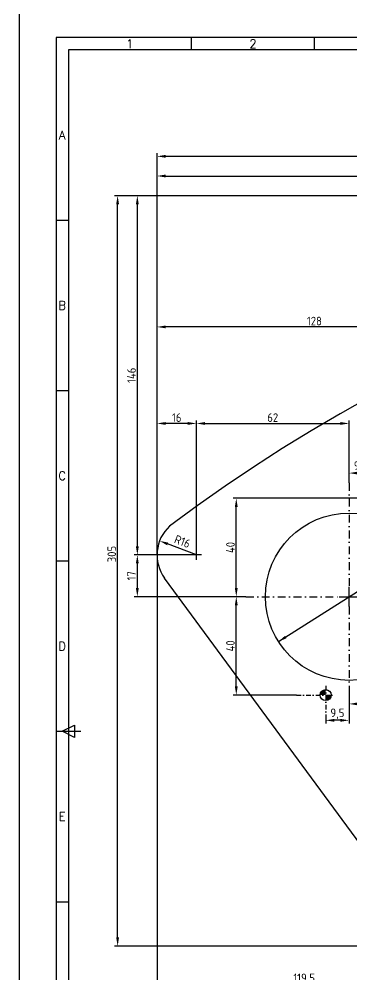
# Model space of a CAD drawing. Header units: millimetres. Extents: x 37 to 1354, y 67 to 1081.
# Drawn here: x 37.1 to 172.2, y 265.2 to 653.7 of the extents above; entities that cross this region are included whole.
import ezdxf
from ezdxf.enums import TextEntityAlignment as Align

# ---------------------------------------------------------------- set-up
doc = ezdxf.new("R2010")
doc.units = ezdxf.units.MM
doc.linetypes.add('DASHDOT2', pattern=[12.7, 6.35, -3.175, 0, -3.175])
doc.layers.add('AXE', color=1, linetype='DASHDOT2')
doc.layers.add('COTE', color=1, linetype='Continuous')
doc.styles.add('ISO', font='SIMPLEX.shx')
doc.styles.add('ISOCPR', font='isocp.shx')
doc.dimstyles.new('ISO-25', dxfattribs={"dimtxt": 2.5, "dimasz": 2.5, "dimexe": 1.25, "dimexo": 0.625, "dimtad": 1, "dimtxsty": 'Standard', "dimcen": 2.5, "dimadec": 0, "dimazin": 0, "dimtfac": 1, "dimtmove": 0, "dimatfit": 3, "dimfxl": 1, "dimarcsym": 0})

# ---------------------------------------------------------------- blocks, each defined once
blk = doc.blocks.new('*D363')
at = {"layer": 'COTE', "color": 1, "linetype": 'Continuous', "transparency": 16777216}
for p, q in [((500.56, 581.96), (75.81, 581.96)), ((77.06, 280.46), (77.06, 578.46)), ((788.56, 276.96), (75.81, 276.96))]:
    blk.add_line(p, q, dxfattribs=at)
for points in [[(76.47, 578.46), (77.64, 578.46), (77.06, 581.96)], [(76.47, 280.46), (77.64, 280.46), (77.06, 276.96)]]:
    blk.add_solid(points, dxfattribs=at)
at = {"layer": 'Defpoints', "color": 0, "linetype": 'Continuous', "transparency": 16777216}
for p in [(77.06, 581.96), (500.56, 581.96), (788.56, 276.96)]:
    blk.add_point(p, dxfattribs=at)
at = {"layer": 'COTE', "color": 1, "linetype": 'Continuous', "transparency": 16777216, "insert": (74.68, 436.27), "char_height": 3.5, "attachment_point": 5, "rotation": 90, "style": 'ISOCPR'}
blk.add_mtext('305', dxfattribs=at)
blk = doc.blocks.new('*D365')
at = {"layer": 'COTE', "color": 1, "linetype": 'Continuous', "transparency": 16777216}
for p, q in [((93.06, 436.01), (93.06, 599.21)), ((908.06, 436.01), (908.06, 599.21)), ((96.56, 597.96), (904.56, 597.96))]:
    blk.add_line(p, q, dxfattribs=at)
for points in [[(96.56, 598.55), (96.56, 597.38), (93.06, 597.96)], [(904.56, 598.55), (904.56, 597.38), (908.06, 597.96)]]:
    blk.add_solid(points, dxfattribs=at)
at = {"layer": 'Defpoints', "color": 0, "linetype": 'Continuous', "transparency": 16777216}
for p in [(908.06, 597.96), (93.06, 436.01), (908.06, 436.01)]:
    blk.add_point(p, dxfattribs=at)
at = {"layer": 'COTE', "color": 1, "linetype": 'Continuous', "transparency": 16777216, "insert": (500.56, 600.34), "char_height": 3.5, "attachment_point": 5, "style": 'ISOCPR'}
blk.add_mtext('815', dxfattribs=at)
blk = doc.blocks.new('*D367')
at = {"layer": 'COTE', "color": 1, "linetype": 'Continuous', "transparency": 16777216}
for p, q in [((93.06, 436.01), (93.06, 591.21)), ((516.56, 574.88), (516.56, 591.21)), ((96.56, 589.96), (513.06, 589.96))]:
    blk.add_line(p, q, dxfattribs=at)
for points in [[(96.56, 590.55), (96.56, 589.38), (93.06, 589.96)], [(513.06, 590.55), (513.06, 589.38), (516.56, 589.96)]]:
    blk.add_solid(points, dxfattribs=at)
at = {"layer": 'Defpoints', "color": 0, "linetype": 'Continuous', "transparency": 16777216}
for p in [(516.56, 589.96), (516.56, 574.88), (93.06, 436.01)]:
    blk.add_point(p, dxfattribs=at)
at = {"layer": 'COTE', "color": 1, "linetype": 'Continuous', "transparency": 16777216, "insert": (304.81, 592.6), "char_height": 3.5, "attachment_point": 5, "style": 'ISOCPR'}
blk.add_mtext('423,5', dxfattribs=at)
blk = doc.blocks.new('*D368')
at = {"layer": 'COTE', "color": 1, "linetype": 'Continuous', "transparency": 16777216}
for p, q in [((500.56, 581.96), (83.81, 581.96)), ((85.06, 439.45), (85.06, 578.46)), ((107.05, 435.95), (83.81, 435.95))]:
    blk.add_line(p, q, dxfattribs=at)
for points in [[(84.47, 578.46), (85.64, 578.46), (85.06, 581.96)], [(84.47, 439.45), (85.64, 439.45), (85.06, 435.95)]]:
    blk.add_solid(points, dxfattribs=at)
at = {"layer": 'Defpoints', "color": 0, "linetype": 'Continuous', "transparency": 16777216}
for p in [(85.06, 581.96), (500.56, 581.96), (107.05, 435.95)]:
    blk.add_point(p, dxfattribs=at)
at = {"layer": 'COTE', "color": 1, "linetype": 'Continuous', "transparency": 16777216, "insert": (82.68, 508.95), "char_height": 3.5, "attachment_point": 5, "rotation": 90, "style": 'ISOCPR'}
blk.add_mtext('146', dxfattribs=at)
blk = doc.blocks.new('*D371')
at = {"layer": 'COTE', "color": 1, "linetype": 'Continuous', "transparency": 16777216}
for p, q in [((93.06, 436.01), (93.06, 529.86)), ((217.37, 528.61), (96.56, 528.61)), ((220.87, 512.4), (220.87, 529.86))]:
    blk.add_line(p, q, dxfattribs=at)
for points in [[(96.56, 529.19), (96.56, 528.03), (93.06, 528.61)], [(217.37, 529.19), (217.37, 528.03), (220.87, 528.61)]]:
    blk.add_solid(points, dxfattribs=at)
at = {"layer": 'Defpoints', "color": 0, "linetype": 'Continuous', "transparency": 16777216}
for p in [(93.06, 528.61), (220.87, 512.4), (93.06, 436.01)]:
    blk.add_point(p, dxfattribs=at)
at = {"layer": 'COTE', "color": 1, "linetype": 'Continuous', "transparency": 16777216, "insert": (156.96, 530.99), "char_height": 3.5, "attachment_point": 5, "style": 'ISOCPR'}
blk.add_mtext('128', dxfattribs=at)
blk = doc.blocks.new('*D203')
at = {"layer": 'COTE', "color": 1, "linetype": 'Continuous', "transparency": 16777216}
for p, q in [((93.05, 435.95), (93.05, 259.71)), ((212.56, 287.96), (212.56, 259.71)), ((96.55, 260.96), (209.06, 260.96))]:
    blk.add_line(p, q, dxfattribs=at)
for points in [[(96.55, 261.55), (96.55, 260.38), (93.05, 260.96)], [(209.06, 261.55), (209.06, 260.38), (212.56, 260.96)]]:
    blk.add_solid(points, dxfattribs=at)
at = {"layer": 'Defpoints', "color": 0, "linetype": 'Continuous', "transparency": 16777216}
for p in [(93.05, 435.95), (212.56, 287.96), (212.56, 260.96)]:
    blk.add_point(p, dxfattribs=at)
at = {"layer": 'COTE', "color": 1, "linetype": 'Continuous', "transparency": 16777216, "insert": (152.8, 263.6), "char_height": 3.5, "attachment_point": 5, "style": 'ISOCPR'}
blk.add_mtext('119,5', dxfattribs=at)
blk = doc.blocks.new('*D206')
at = {"layer": 'COTE', "color": 1, "linetype": 'Continuous', "transparency": 16777216}
for p, q in [((177.22, 458.95), (123.99, 458.95)), ((125.24, 422.45), (125.24, 455.45)), ((129.17, 418.95), (123.99, 418.95))]:
    blk.add_line(p, q, dxfattribs=at)
for points in [[(124.66, 455.45), (125.82, 455.45), (125.24, 458.95)], [(124.66, 422.45), (125.82, 422.45), (125.24, 418.95)]]:
    blk.add_solid(points, dxfattribs=at)
at = {"layer": 'Defpoints', "color": 0, "linetype": 'Continuous', "transparency": 16777216}
for p in [(125.24, 458.95), (177.22, 458.95), (129.17, 418.95)]:
    blk.add_point(p, dxfattribs=at)
at = {"layer": 'COTE', "color": 1, "linetype": 'Continuous', "transparency": 16777216, "insert": (122.87, 438.95), "char_height": 3.5, "attachment_point": 5, "rotation": 90, "style": 'ISOCPR'}
blk.add_mtext('40', dxfattribs=at)
blk = doc.blocks.new('*D207')
at = {"layer": 'COTE', "color": 1, "linetype": 'Continuous', "transparency": 16777216}
for p, q in [((125.24, 418.95), (123.99, 418.95)), ((125.24, 382.45), (125.24, 415.45)), ((149.7, 378.95), (123.99, 378.95))]:
    blk.add_line(p, q, dxfattribs=at)
for points in [[(124.66, 415.45), (125.82, 415.45), (125.24, 418.95)], [(124.66, 382.45), (125.82, 382.45), (125.24, 378.95)]]:
    blk.add_solid(points, dxfattribs=at)
at = {"layer": 'Defpoints', "color": 0, "linetype": 'Continuous', "transparency": 16777216}
for p in [(125.24, 418.95), (125.24, 418.95), (149.7, 378.95)]:
    blk.add_point(p, dxfattribs=at)
at = {"layer": 'COTE', "color": 1, "linetype": 'Continuous', "transparency": 16777216, "insert": (122.87, 398.95), "char_height": 3.5, "attachment_point": 5, "rotation": 90, "style": 'ISOCPR'}
blk.add_mtext('40', dxfattribs=at)
blk = doc.blocks.new('*D208')
at = {"layer": 'COTE', "color": 1, "linetype": 'Continuous', "transparency": 16777216}
for p, q in [((109.05, 437.95), (109.05, 490.62)), ((171.05, 465.18), (171.05, 490.62)), ((112.55, 489.37), (167.55, 489.37))]:
    blk.add_line(p, q, dxfattribs=at)
for points in [[(112.55, 489.95), (112.55, 488.79), (109.05, 489.37)], [(167.55, 489.95), (167.55, 488.79), (171.05, 489.37)]]:
    blk.add_solid(points, dxfattribs=at)
at = {"layer": 'Defpoints', "color": 0, "linetype": 'Continuous', "transparency": 16777216}
for p in [(171.05, 489.37), (171.05, 465.18), (109.05, 437.95)]:
    blk.add_point(p, dxfattribs=at)
at = {"layer": 'COTE', "color": 1, "linetype": 'Continuous', "transparency": 16777216, "insert": (140.05, 491.75), "char_height": 3.5, "attachment_point": 5, "style": 'ISOCPR'}
blk.add_mtext('62', dxfattribs=at)
blk = doc.blocks.new('*D209')
at = {"layer": 'COTE', "color": 1, "linetype": 'Continuous', "transparency": 16777216}
for p, q in [((107.05, 435.95), (83.81, 435.95)), ((85.06, 422.45), (85.06, 432.45)), ((129.17, 418.95), (83.81, 418.95))]:
    blk.add_line(p, q, dxfattribs=at)
for points in [[(84.47, 432.45), (85.64, 432.45), (85.06, 435.95)], [(84.47, 422.45), (85.64, 422.45), (85.06, 418.95)]]:
    blk.add_solid(points, dxfattribs=at)
at = {"layer": 'Defpoints', "color": 0, "linetype": 'Continuous', "transparency": 16777216}
for p in [(85.06, 435.95), (107.05, 435.95), (129.17, 418.95)]:
    blk.add_point(p, dxfattribs=at)
at = {"layer": 'COTE', "color": 1, "linetype": 'Continuous', "transparency": 16777216, "insert": (82.68, 427.45), "char_height": 3.5, "attachment_point": 5, "rotation": 90, "style": 'ISOCPR'}
blk.add_mtext('17', dxfattribs=at)
blk = doc.blocks.new('*D210')
at = {"layer": 'COTE', "color": 1, "linetype": 'Continuous', "transparency": 16777216}
for p, q in [((93.05, 435.95), (93.05, 490.62)), ((109.05, 437.95), (109.05, 490.62)), ((105.55, 489.37), (96.55, 489.37))]:
    blk.add_line(p, q, dxfattribs=at)
for points in [[(96.55, 489.95), (96.55, 488.79), (93.05, 489.37)], [(105.55, 489.95), (105.55, 488.79), (109.05, 489.37)]]:
    blk.add_solid(points, dxfattribs=at)
at = {"layer": 'Defpoints', "color": 0, "linetype": 'Continuous', "transparency": 16777216}
for p in [(93.05, 489.37), (93.05, 435.95), (109.05, 437.95)]:
    blk.add_point(p, dxfattribs=at)
at = {"layer": 'COTE', "color": 1, "linetype": 'Continuous', "transparency": 16777216, "insert": (101.05, 491.75), "char_height": 3.5, "attachment_point": 5, "style": 'ISOCPR'}
blk.add_mtext('16', dxfattribs=at)
blk = doc.blocks.new('*D211')
at = {"layer": 'COTE', "color": 1, "linetype": 'Continuous', "transparency": 16777216}
for p, q in [((171.05, 379.45), (171.05, 374.12)), ((174.55, 375.37), (194.83, 375.37)), ((198.33, 373.9), (198.33, 376.62))]:
    blk.add_line(p, q, dxfattribs=at)
for points in [[(174.55, 375.96), (174.55, 374.79), (171.05, 375.37)], [(194.83, 375.96), (194.83, 374.79), (198.33, 375.37)]]:
    blk.add_solid(points, dxfattribs=at)
at = {"layer": 'Defpoints', "color": 0, "linetype": 'Continuous', "transparency": 16777216}
for p in [(171.05, 379.45), (198.33, 375.37), (198.33, 373.9)]:
    blk.add_point(p, dxfattribs=at)
at = {"layer": 'COTE', "color": 1, "linetype": 'Continuous', "transparency": 16777216, "insert": (184.69, 378.01), "char_height": 3.5, "attachment_point": 5, "style": 'ISOCPR'}
blk.add_mtext('27,5', dxfattribs=at)
blk = doc.blocks.new('*D213')
at = {"layer": 'COTE', "color": 1, "linetype": 'Continuous', "transparency": 16777216}
for p, q in [((171.05, 379.45), (171.05, 367.45)), ((161.55, 370.63), (161.55, 367.45)), ((167.55, 368.7), (165.05, 368.7))]:
    blk.add_line(p, q, dxfattribs=at)
for points in [[(165.05, 369.28), (165.05, 368.11), (161.55, 368.7)], [(167.55, 369.28), (167.55, 368.11), (171.05, 368.7)]]:
    blk.add_solid(points, dxfattribs=at)
at = {"layer": 'Defpoints', "color": 0, "linetype": 'Continuous', "transparency": 16777216}
for p in [(171.05, 379.45), (161.55, 370.63), (161.55, 368.7)]:
    blk.add_point(p, dxfattribs=at)
at = {"layer": 'COTE', "color": 1, "linetype": 'Continuous', "transparency": 16777216, "insert": (166.3, 371.33), "char_height": 3.5, "attachment_point": 5, "style": 'ISOCPR'}
blk.add_mtext('9,5', dxfattribs=at)
blk = doc.blocks.new('*D216')
at = {"layer": 'COTE', "color": 1, "linetype": 'Continuous', "transparency": 16777216}
for p, q in [((171.05, 465.18), (171.05, 470.45)), ((180.54, 468.06), (180.54, 470.45)), ((177.04, 469.2), (174.55, 469.2))]:
    blk.add_line(p, q, dxfattribs=at)
for points in [[(174.55, 469.78), (174.55, 468.61), (171.05, 469.2)], [(177.04, 469.78), (177.04, 468.61), (180.54, 469.2)]]:
    blk.add_solid(points, dxfattribs=at)
at = {"layer": 'Defpoints', "color": 0, "linetype": 'Continuous', "transparency": 16777216}
for p in [(171.05, 469.2), (180.54, 468.06), (171.05, 465.18)]:
    blk.add_point(p, dxfattribs=at)
at = {"layer": 'COTE', "color": 1, "linetype": 'Continuous', "transparency": 16777216, "insert": (175.8, 471.83), "char_height": 3.5, "attachment_point": 5, "style": 'ISOCPR'}
blk.add_mtext('9,5', dxfattribs=at)

msp = doc.modelspace()

# ---------------------------------------------------------------- hatches: boundary and pattern name
at = {"layer": 'COTE', "linetype": 'Continuous'}
h = msp.add_hatch(color=2, dxfattribs=at)
h.paths.add_polyline_path([(161.555, 381.197, 0.4142136), (159.305, 378.947), (161.555, 378.947)])
h.paths.add_polyline_path([(161.555, 376.697, 0.4142136), (163.805, 378.947), (161.555, 378.947)])

# ---------------------------------------------------------------- linework, layer by layer
at = {"color": 240}
for p, q in [((37.055, 661.233), (37.055, 67.233)), ((942.055, 646.233), (52.055, 646.233)), ((52.055, 646.233), (52.055, 82.233))]:
    msp.add_line(p, q, dxfattribs=at)
at = {"color": 70}
for p, q in [((107.055, 641.233), (107.055, 646.233)), ((157.055, 641.233), (157.055, 646.233)), ((937.055, 641.233), (57.055, 641.233)), ((57.055, 641.233), (57.055, 87.233)), ((52.055, 571.983), (57.055, 571.983)), ((52.055, 502.733), (57.055, 502.733)), ((52.055, 433.483), (57.055, 433.483)), ((54.555, 364.233), (59.555, 366.733)), ((59.555, 366.733), (59.555, 361.733)), ((52.055, 364.233), (62.055, 364.233)), ((59.555, 361.733), (54.555, 364.233)), ((52.055, 294.983), (57.055, 294.983))]:
    msp.add_line(p, q, dxfattribs=at)
at = {"layer": 'AXE', "color": 1, "linetype": 'DASHDOT2', "ltscale": 0.5}
for p, q in [((171.055, 465.184), (171.055, 422.947)), ((129.174, 418.947), (167.055, 418.947)), ((171.055, 414.947), (171.055, 379.452))]:
    msp.add_line(p, q, dxfattribs=at)
at = {"layer": 'AXE', "color": 1, "linetype": 'DASHDOT2', "ltscale": 0.3}
for p, q in [((161.555, 382.784), (161.555, 370.632)), ((149.704, 378.947), (165.325, 378.947))]:
    msp.add_line(p, q, dxfattribs=at)
at = {"layer": 'COTE', "color": 1, "linetype": 'Continuous'}
for p, q in [((109.055, 435.947), (97.375, 440.4)), ((142.381, 400.676), (199.729, 437.218))]:
    msp.add_line(p, q, dxfattribs=at)
at = {"layer": 'COTE', "color": 7, "linetype": 'Continuous'}
for p, q in [((111.055, 435.947), (107.055, 435.947)), ((109.055, 433.947), (109.055, 437.947)), ((201.811, 282.643), (96.154, 426.484)), ((171.055, 414.947), (171.055, 422.947)), ((167.055, 418.947), (175.055, 418.947))]:
    msp.add_line(p, q, dxfattribs=at)
for centre, radius in [((171.055, 418.947), 34), ((161.555, 378.947), 2.25)]:
    msp.add_circle(centre, radius, dxfattribs=at)
for centre, radius, start, end in [((500.555, -88.037), 670, 53.088594, 126.911406), ((109.055, 435.947), 16, 132.88309, 216.26077)]:
    msp.add_arc(centre, radius, start, end, dxfattribs=at)
at = {"layer": 'COTE', "color": 1, "linetype": 'Continuous'}
for points in [[(97.582, 440.945), (97.167, 439.854), (94.104, 441.646)], [(145.019, 403.049), (145.646, 402.065), (142.381, 400.676)]]:
    msp.add_solid(points, dxfattribs=at)

# ---------------------------------------------------------------- texts
at = {"color": 50, "style": 'ISO'}
for s, p in [('1', (82.055, 643.733)), ('2', (132.055, 643.733)), ('A', (54.555, 606.608)), ('B', (54.555, 537.358)), ('C', (54.555, 468.108)), ('D', (54.555, 398.858)), ('E', (54.555, 329.608))]:
    msp.add_text(s, height=3.5, dxfattribs=at).set_placement(p, align=Align.MIDDLE)
at = {"layer": 'COTE', "color": 1, "linetype": 'Continuous', "insert": (103.356, 441.395), "char_height": 3.5, "attachment_point": 5, "rotation": 339.13399, "style": 'ISOCPR'}
msp.add_mtext('R16', dxfattribs=at)

# ---------------------------------------------------------------- dimensions: what is measured, and where the dimension line sits
at = {"layer": 'COTE', "color": 1, "linetype": 'Continuous'}
for base, p1, p2, picture, middle in [((908.055, 597.963), (93.055, 436.012), (908.055, 436.012), '*D365', (500.555, 600.338)), ((516.555, 589.963), (93.055, 436.012), (516.555, 574.88), '*D367', (304.805, 592.6)), ((93.055, 489.371), (109.055, 437.947), (93.055, 435.947), '*D210', (101.055, 491.746)), ((171.055, 489.371), (109.055, 437.947), (171.055, 465.184), '*D208', (140.055, 491.746)), ((171.055, 469.197), (180.536, 468.063), (171.055, 465.184), '*D216', (175.796, 471.834)), ((212.555, 260.963), (93.055, 435.947), (212.555, 287.963), '*D203', (152.805, 263.599)), ((161.555, 368.697), (171.055, 379.452), (161.555, 370.632), '*D213', (166.305, 371.334))]:
    dim = msp.add_linear_dim(base=base, p1=p1, p2=p2, dimstyle='ISO-25', override={"dimtxt": 3.5, "dimasz": 3.5, "dimexo": 0, "dimdec": 1, "dimtxsty": 'ISOCPR', "dimcen": 3.5, "dimclrd": 1, "dimclre": 1, "dimclrt": 1, "dimtdec": 1, "dimlwd": -1, "dimlwe": -1}, dxfattribs=at)
    dim.commit()
    dim.dimension.update_dxf_attribs({"geometry": picture, "text_midpoint": middle})
dim = msp.add_linear_dim(base=(77.055, 581.963), p1=(788.555, 276.963), p2=(500.555, 581.963), angle=90, dimstyle='ISO-25', override={"dimtxt": 3.5, "dimasz": 3.5, "dimexo": 0, "dimdec": 1, "dimtxsty": 'ISOCPR', "dimcen": 3.5, "dimclrd": 1, "dimclre": 1, "dimclrt": 1, "dimtdec": 1, "dimlwd": -1, "dimlwe": -1}, dxfattribs=at)
dim.commit()
dim.dimension.update_dxf_attribs({"geometry": '*D363', "text_midpoint": (77.055, 436.271), "dimtype": 160})
for base, p1, p2, override, picture, middle in [((85.055, 581.963), (107.055, 435.947), (500.555, 581.963), {"dimtxt": 3.5, "dimasz": 3.5, "dimexo": 0, "dimdec": 1, "dimtxsty": 'ISOCPR', "dimcen": 3.5, "dimclrd": 1, "dimclre": 1, "dimclrt": 1, "dimtdec": 1, "dimlwd": -1, "dimlwe": -1}, '*D368', (82.68, 508.955)), ((125.24, 458.947), (129.174, 418.947), (177.225, 458.947), {"dimtxt": 3.5, "dimasz": 3.5, "dimexo": 0, "dimdec": 1, "dimtxsty": 'ISOCPR', "dimcen": 3.5, "dimclrd": 1, "dimclre": 1, "dimclrt": 1, "dimtdec": 1, "dimlwd": -1, "dimlwe": -1}, '*D206', (122.865, 438.947)), ((85.055, 435.947), (129.174, 418.947), (107.055, 435.947), {"dimtxt": 3.5, "dimasz": 3.5, "dimexo": 0, "dimtxsty": 'ISOCPR', "dimcen": 3.5, "dimclrd": 1, "dimclre": 1, "dimclrt": 1, "dimlwd": -1, "dimlwe": -1}, '*D209', (82.68, 427.447)), ((125.24, 418.947), (149.704, 378.947), (125.24, 418.947), {"dimtxt": 3.5, "dimasz": 3.5, "dimexo": 0, "dimdec": 1, "dimtxsty": 'ISOCPR', "dimcen": 3.5, "dimclrd": 1, "dimclre": 1, "dimclrt": 1, "dimtdec": 1, "dimlwd": -1, "dimlwe": -1}, '*D207', (122.865, 398.947))]:
    dim = msp.add_linear_dim(base=base, p1=p1, p2=p2, angle=90, dimstyle='ISO-25', override=override, dxfattribs=at)
    dim.commit()
    dim.dimension.update_dxf_attribs({"geometry": picture, "text_midpoint": middle})
for base, p1, p2, text, picture, middle in [((93.055, 528.61), (220.871, 512.397), (93.055, 436.012), '128', '*D371', (156.963, 530.985)), ((198.33, 375.373), (171.055, 379.452), (198.33, 373.897), '27,5', '*D211', (184.692, 378.011))]:
    dim = msp.add_linear_dim(base=base, p1=p1, p2=p2, text=text, dimstyle='ISO-25', override={"dimtxt": 3.5, "dimasz": 3.5, "dimexo": 0, "dimdec": 1, "dimtxsty": 'ISOCPR', "dimcen": 3.5, "dimclrd": 1, "dimclre": 1, "dimclrt": 1, "dimtdec": 1, "dimlwd": -1, "dimlwe": -1}, dxfattribs=at)
    dim.commit()
    dim.dimension.update_dxf_attribs({"geometry": picture, "text_midpoint": middle})

doc.saveas('drawing.dxf')
